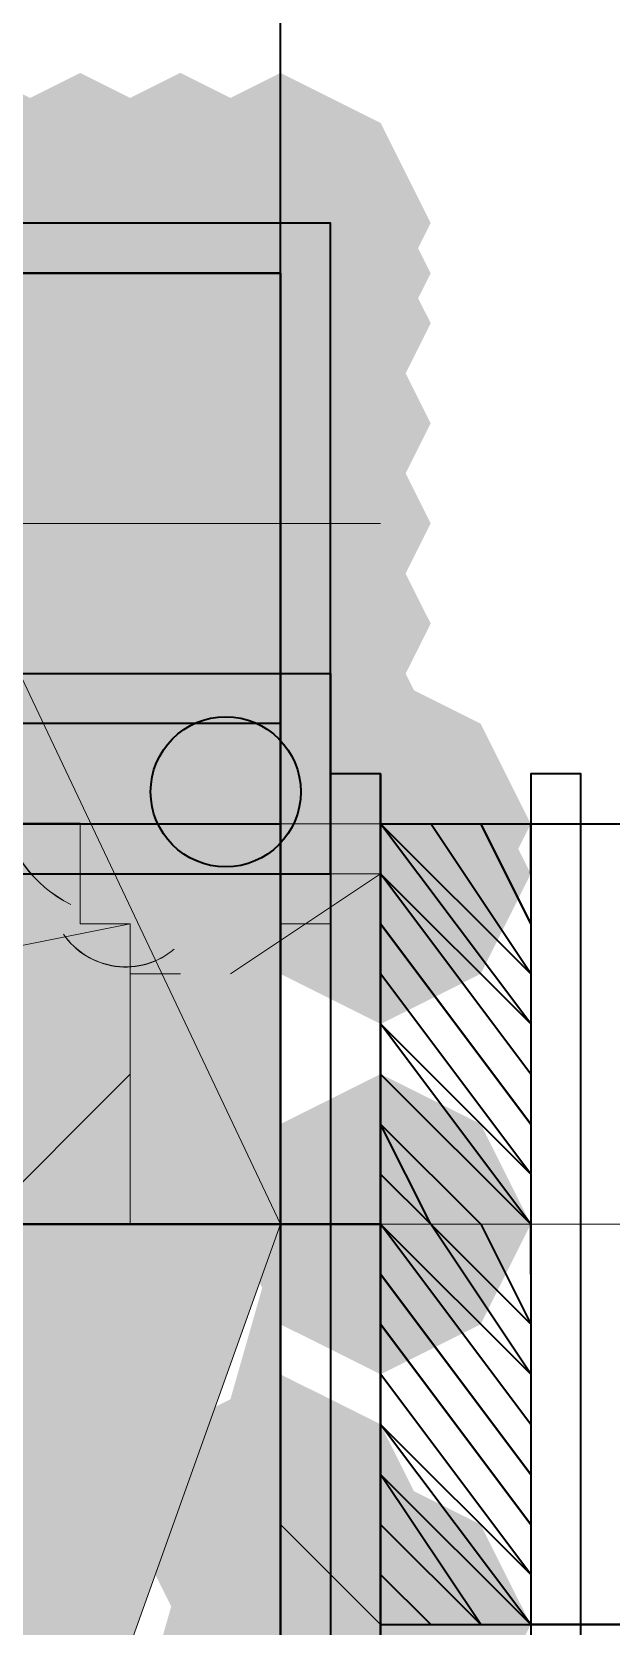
# Model space of a CAD drawing. Header units: millimetres. Extents: x 2315 to 4619, y 1334 to 1897.
# Drawn here: x 3729.747 to 3730.454, y 1516.896 to 1518.841 of the extents above; entities that cross this region are included whole.
import ezdxf

# ---------------------------------------------------------------- set-up
doc = ezdxf.new("R2010")
doc.units = ezdxf.units.MM
for name, color, linetype in [('PDF_3中心线层', 1, 'Continuous'), ('PDF_5剖面线层', 2, 'Continuous'), ('PDF_ACAD粗实线', 7, 'Continuous'), ('PDF_中心线层', 1, 'Continuous'), ('PDF_剖面线层', 4, 'Continuous'), ('PDF_尺寸线层', 7, 'Continuous'), ('PDF_粗实线', 6, 'Continuous'), ('PDF_粗实线层', 7, 'Continuous'), ('PDF_细实线层', 7, 'Continuous')]:
    doc.layers.add(name, color=color, linetype=linetype)

msp = doc.modelspace()

# ---------------------------------------------------------------- hatches: boundary and pattern name
at = {"layer": 'PDF_5剖面线层', "transparency": 33554559}
msp.add_hatch(color=256, dxfattribs=at).paths.add_polyline_path([(3729.8062, 1517.9357), (3729.7451, 1517.9357), (3729.7451, 1517.8746), (3729.8062, 1517.8136), (3729.8673, 1517.8746), (3729.8673, 1517.9357)])
at = {"layer": 'PDF_ACAD粗实线', "transparency": 33554559}
for points in [[(3730.1116, 1518.0579), (3730.0505, 1517.9968), (3729.9894, 1517.9357), (3730.0505, 1517.8746), (3730.1116, 1517.8136), (3730.1727, 1517.8746), (3730.2338, 1517.9357), (3730.1727, 1517.9968)], [(3730.1116, 1516.9584), (3730.0505, 1516.8973), (3729.9894, 1516.8363), (3730.0505, 1516.7752), (3730.1116, 1516.7141), (3730.1727, 1516.7752), (3730.2338, 1516.8363), (3730.1727, 1516.8973)]]:
    msp.add_hatch(color=256, dxfattribs=at).paths.add_polyline_path(points)
at = {"layer": 'PDF_中心线层', "transparency": 33554559}
msp.add_hatch(color=256, dxfattribs=at).paths.add_polyline_path([(3730.1727, 1517.4471), (3730.1116, 1517.4471), (3730.1116, 1517.386), (3730.1727, 1517.3249), (3730.2338, 1517.386), (3730.2338, 1517.4471)])
msp.add_hatch(color=256, dxfattribs=at).paths.add_polyline_path([(3730.1727, 1517.4471), (3730.1116, 1517.4471), (3730.1116, 1517.386), (3730.1727, 1517.3249), (3730.2338, 1517.386), (3730.2338, 1517.4471)])
msp.add_hatch(color=256, dxfattribs=at).paths.add_polyline_path([(3730.1727, 1517.4471), (3730.1116, 1517.4471), (3730.1116, 1517.386), (3730.1727, 1517.3249), (3730.2338, 1517.386), (3730.2338, 1517.4471)])
at = {"layer": 'PDF_剖面线层', "transparency": 33554559}
for points in [[(3729.8062, 1517.8746), (3729.7451, 1517.8746), (3729.7451, 1517.8136), (3729.8062, 1517.7525), (3729.8673, 1517.8136), (3729.8673, 1517.8746)], [(3729.8062, 1517.8746), (3729.7451, 1517.8746), (3729.7451, 1517.8136), (3729.8062, 1517.7525), (3729.8673, 1517.8136), (3729.8673, 1517.8746)], [(3729.8673, 1517.8136), (3729.8062, 1517.8136), (3729.8062, 1517.7525), (3729.8673, 1517.6914), (3729.9284, 1517.7525), (3729.9284, 1517.8136)], [(3729.8673, 1517.8136), (3729.8062, 1517.8136), (3729.8062, 1517.7525), (3729.8673, 1517.6914), (3729.9284, 1517.7525), (3729.9284, 1517.8136)]]:
    msp.add_hatch(color=256, dxfattribs=at).paths.add_polyline_path(points)
at = {"layer": 'PDF_尺寸线层', "transparency": 33554559}
msp.add_hatch(color=3, dxfattribs=at).paths.add_polyline_path([(3729.8673, 1517.8136), (3729.8062, 1517.8136), (3729.8062, 1517.7525), (3729.8673, 1517.6914), (3729.9284, 1517.7525), (3729.9284, 1517.8136)])
msp.add_hatch(color=3, dxfattribs=at).paths.add_polyline_path([(3729.8673, 1517.8136), (3729.8062, 1517.8136), (3729.8062, 1517.7525), (3729.8673, 1517.6914), (3729.9284, 1517.7525), (3729.9284, 1517.8136)])
at = {"layer": 'PDF_粗实线', "transparency": 33554559}
msp.add_hatch(color=256, dxfattribs=at).paths.add_polyline_path([(3730.1727, 1517.5692), (3730.0505, 1517.5082), (3729.9894, 1517.386), (3730.0505, 1517.2638), (3730.1727, 1517.2028), (3730.2948, 1517.2638), (3730.3559, 1517.386), (3730.2948, 1517.5082)])
at = {"layer": 'PDF_粗实线层', "transparency": 33554559}
for color, points in [(256, [(3729.684, 1518.7909), (3729.5619, 1518.7298), (3729.5008, 1518.6076), (3729.5619, 1518.4855), (3729.684, 1518.4244), (3729.8062, 1518.4855), (3729.8673, 1518.6076), (3729.8062, 1518.7298)]), (256, [(3729.8062, 1518.7909), (3729.684, 1518.7298), (3729.6229, 1518.6076), (3729.684, 1518.4855), (3729.8062, 1518.4244), (3729.9284, 1518.4855), (3729.9894, 1518.6076), (3729.9284, 1518.7298)]), (256, [(3729.9284, 1518.7909), (3729.8062, 1518.7298), (3729.7451, 1518.6076), (3729.8062, 1518.4855), (3729.9284, 1518.4244), (3730.0505, 1518.4855), (3730.1116, 1518.6076), (3730.0505, 1518.7298)]), (256, [(3730.0505, 1518.7909), (3729.9284, 1518.7298), (3729.8673, 1518.6076), (3729.9284, 1518.4855), (3730.0505, 1518.4244), (3730.1727, 1518.4855), (3730.2338, 1518.6076), (3730.1727, 1518.7298)]), (256, [(3730.0505, 1518.7298), (3729.9284, 1518.6687), (3729.8673, 1518.5465), (3729.9284, 1518.4244), (3730.0505, 1518.3633), (3730.1727, 1518.4244), (3730.2338, 1518.5465), (3730.1727, 1518.6687)]), (256, [(3730.0505, 1518.6687), (3729.9284, 1518.6076), (3729.8673, 1518.4855), (3729.9284, 1518.3633), (3730.0505, 1518.3022), (3730.1727, 1518.3633), (3730.2338, 1518.4855), (3730.1727, 1518.6076)]), (256, [(3730.0505, 1518.5465), (3729.9284, 1518.4855), (3729.8673, 1518.3633), (3729.9284, 1518.2411), (3730.0505, 1518.1801), (3730.1727, 1518.2411), (3730.2338, 1518.3633), (3730.1727, 1518.4855)]), (256, [(3730.0505, 1518.4244), (3729.9284, 1518.3633), (3729.8673, 1518.2411), (3729.9284, 1518.119), (3730.0505, 1518.0579), (3730.1727, 1518.119), (3730.2338, 1518.2411), (3730.1727, 1518.3633)]), (256, [(3730.0505, 1518.3022), (3729.9284, 1518.2411), (3729.8673, 1518.119), (3729.9284, 1517.9968), (3730.0505, 1517.9357), (3730.1727, 1517.9968), (3730.2338, 1518.119), (3730.1727, 1518.2411)]), (256, [(3730.0505, 1518.1801), (3729.9284, 1518.119), (3729.8673, 1517.9968), (3729.9284, 1517.8746), (3730.0505, 1517.8136), (3730.1727, 1517.8746), (3730.2338, 1517.9968), (3730.1727, 1518.119)]), (256, [(3729.684, 1518.0579), (3729.5619, 1517.9968), (3729.5008, 1517.8746), (3729.5619, 1517.7525), (3729.684, 1517.6914), (3729.8062, 1517.7525), (3729.8673, 1517.8746), (3729.8062, 1517.9968)]), (256, [(3729.8062, 1518.0579), (3729.684, 1517.9968), (3729.6229, 1517.8746), (3729.684, 1517.7525), (3729.8062, 1517.6914), (3729.9284, 1517.7525), (3729.9894, 1517.8746), (3729.9284, 1517.9968)]), (256, [(3729.9284, 1518.0579), (3729.8062, 1517.9968), (3729.7451, 1517.8746), (3729.8062, 1517.7525), (3729.9284, 1517.6914), (3730.0505, 1517.7525), (3730.1116, 1517.8746), (3730.0505, 1517.9968)]), (256, [(3730.0505, 1518.0579), (3729.9284, 1517.9968), (3729.8673, 1517.8746), (3729.9284, 1517.7525), (3730.0505, 1517.6914), (3730.1727, 1517.7525), (3730.2338, 1517.8746), (3730.1727, 1517.9968)]), (1, [(3730.1727, 1518.0579), (3730.0505, 1517.9968), (3729.9894, 1517.8746), (3730.0505, 1517.7525), (3730.1727, 1517.6914), (3730.2948, 1517.7525), (3730.3559, 1517.8746), (3730.2948, 1517.9968)]), (256, [(3730.1727, 1518.0579), (3730.0505, 1517.9968), (3729.9894, 1517.8746), (3730.0505, 1517.7525), (3730.1727, 1517.6914), (3730.2948, 1517.7525), (3730.3559, 1517.8746), (3730.2948, 1517.9968)]), (256, [(3730.1727, 1518.0579), (3730.0505, 1517.9968), (3729.9894, 1517.8746), (3730.0505, 1517.7525), (3730.1727, 1517.6914), (3730.2948, 1517.7525), (3730.3559, 1517.8746), (3730.2948, 1517.9968)]), (256, [(3730.1727, 1517.9968), (3730.0505, 1517.9357), (3729.9894, 1517.8136), (3730.0505, 1517.6914), (3730.1727, 1517.6303), (3730.2948, 1517.6914), (3730.3559, 1517.8136), (3730.2948, 1517.9357)]), (256, [(3729.8673, 1517.8746), (3729.7451, 1517.8136), (3729.684, 1517.6914), (3729.7451, 1517.5692), (3729.8673, 1517.5082), (3729.9894, 1517.5692), (3730.0505, 1517.6914), (3729.9894, 1517.8136)]), (256, [(3730.0505, 1517.2028), (3729.9284, 1517.1417), (3729.8673, 1517.0195), (3729.9284, 1516.8973), (3730.0505, 1516.8363), (3730.1727, 1516.8973), (3730.2338, 1517.0195), (3730.1727, 1517.1417)]), (1, [(3730.1727, 1517.0806), (3730.0505, 1517.0195), (3729.9894, 1516.8973), (3730.0505, 1516.7752), (3730.1727, 1516.7141), (3730.2948, 1516.7752), (3730.3559, 1516.8973), (3730.2948, 1517.0195)])]:
    msp.add_hatch(color=color, dxfattribs=at).paths.add_polyline_path(points)
at = {"layer": 'PDF_粗实线层', "true_color": 0xffffff, "transparency": 33554559}
h = msp.add_hatch(color=7, dxfattribs=at)
h.paths.add_polyline_path([(3730.0505, 1516.5309), (3730.0505, 1517.386), (3729.8062, 1516.5309)])
h.paths.add_polyline_path([(3729.7451, 1516.5309), (3730.0505, 1517.386), (3730.0505, 1518.5465), (3729.5008, 1518.5465), (3729.5008, 1516.5309)])
at = {"layer": 'PDF_细实线层', "transparency": 33554559}
for points in [[(3729.8062, 1517.9357), (3729.7451, 1517.9357), (3729.7451, 1517.8746), (3729.8062, 1517.8136), (3729.8673, 1517.8746), (3729.8673, 1517.9357)], [(3729.8673, 1517.7525), (3729.8062, 1517.7525), (3729.8062, 1517.6914), (3729.8673, 1517.6303), (3729.9284, 1517.6914), (3729.9284, 1517.7525)], [(3729.8673, 1517.7525), (3729.8062, 1517.7525), (3729.8062, 1517.6914), (3729.8673, 1517.6303), (3729.9284, 1517.6914), (3729.9284, 1517.7525)]]:
    msp.add_hatch(color=256, dxfattribs=at).paths.add_polyline_path(points)

# ---------------------------------------------------------------- linework, layer by layer
at = {"layer": 'PDF_3中心线层', "lineweight": 18}
for points in [[(3730.417, 1517.9357), (3730.3559, 1517.9357)], [(3728.3402, 1517.386), (3733.1046, 1517.386)]]:
    msp.add_lwpolyline(points, dxfattribs=at)
at = {"layer": 'PDF_5剖面线层', "lineweight": 13}
for points in [[(3729.8062, 1517.8136), (3729.8062, 1517.8136)], [(3729.8673, 1517.6914), (3729.8673, 1517.7525), (3729.8062, 1517.7525), (3729.8062, 1517.8136)]]:
    msp.add_lwpolyline(points, dxfattribs=at)
at = {"layer": 'PDF_ACAD粗实线', "lineweight": 25}
msp.add_lwpolyline([(3730.1116, 1516.8363), (3730.1116, 1517.9357), (3730.1116, 1516.8363)], dxfattribs=at)
at = {"layer": 'PDF_中心线层', "lineweight": 18}
for points in [[(3729.3175, 1518.2411), (3730.1727, 1518.2411)], [(3730.0505, 1517.7525), (3730.0505, 1517.9968)], [(3729.9284, 1517.8746), (3730.1727, 1517.8746)]]:
    msp.add_lwpolyline(points, dxfattribs=at)
at = {"layer": 'PDF_剖面线层', "lineweight": 18}
for points in [[(3729.8062, 1517.8746), (3729.8062, 1517.8136), (3729.8062, 1517.7525)], [(3730.1727, 1517.8136), (3730.1116, 1517.8136), (3730.1116, 1517.7525), (3730.0505, 1517.7525), (3730.0505, 1517.6914)], [(3729.8062, 1517.7525), (3729.8673, 1517.7525), (3729.8062, 1517.7525)], [(3729.9284, 1517.6914), (3729.8673, 1517.6914)], [(3729.9894, 1517.6914), (3729.9894, 1517.6914)]]:
    msp.add_lwpolyline(points, dxfattribs=at)
msp.add_lwpolyline([(3729.8673, 1517.7525), (3729.8673, 1517.6914)], close=True, dxfattribs=at)
at = {"layer": 'PDF_尺寸线层', "color": 3, "lineweight": 18}
msp.add_lwpolyline([(3729.684, 1517.386), (3729.8673, 1517.5692), (3729.8673, 1517.6303), (3729.8673, 1517.7525)], dxfattribs=at)
at = {"layer": 'PDF_尺寸线层', "lineweight": 18}
msp.add_lwpolyline([(3729.8673, 1517.7525), (3729.8673, 1517.7525), (3729.8673, 1517.7525)], close=True, dxfattribs=at)
msp.add_lwpolyline([(3729.8673, 1517.7525), (3729.8673, 1517.7525), (3729.8673, 1517.7525)], close=True, dxfattribs=at)
msp.add_lwpolyline([(3729.8673, 1517.7525), (3729.8673, 1517.7525), (3729.8673, 1517.7525)], close=True, dxfattribs=at)
msp.add_lwpolyline([(3729.8673, 1517.7525), (3729.8673, 1517.7525), (3729.8673, 1517.7525)], close=True, dxfattribs=at)
msp.add_lwpolyline([(3729.8673, 1517.7525), (3729.8673, 1517.7525), (3729.8673, 1517.7525)], close=True, dxfattribs=at)
at = {"layer": 'PDF_粗实线', "lineweight": 35}
for points in [[(3730.3559, 1517.5692), (3730.1727, 1517.8136), (3730.3559, 1517.6303), (3730.1727, 1517.8746), (3730.3559, 1517.6914), (3730.2338, 1517.8746)], [(3730.3559, 1517.7525), (3730.2948, 1517.8746), (3730.3559, 1517.7525)], [(3730.3559, 1517.8136), (3730.3559, 1517.8746)], [(3730.3559, 1517.5082), (3730.1727, 1517.7525), (3730.3559, 1517.5082)], [(3730.3559, 1517.386), (3730.1727, 1517.6303), (3730.3559, 1517.4471), (3730.1727, 1517.6914)], [(3730.3559, 1517.1417), (3730.1727, 1517.386), (3730.3559, 1517.2028), (3730.2338, 1517.386), (3730.1727, 1517.4471)], [(3730.3559, 1517.0806), (3730.1727, 1517.3249), (3730.3559, 1517.0806)], [(3730.3559, 1517.0195), (3730.1727, 1517.2638), (3730.3559, 1517.0195)], [(3730.1727, 1517.0195), (3730.2948, 1516.8973), (3730.1727, 1517.0806), (3730.3559, 1516.8973), (3730.1727, 1517.1417), (3730.3559, 1516.9584), (3730.1727, 1517.2028)], [(3730.2338, 1516.8973), (3730.1727, 1516.9584), (3730.2338, 1516.8973)], [(3730.1727, 1516.8973), (3730.1727, 1516.8973)]]:
    msp.add_lwpolyline(points, dxfattribs=at)
for points in [[(3730.1727, 1517.5692), (3730.3559, 1517.386), (3730.3559, 1517.3249), (3730.3559, 1517.386)], [(3730.1727, 1517.5082), (3730.2948, 1517.386), (3730.3559, 1517.2638), (3730.2338, 1517.386)]]:
    msp.add_lwpolyline(points, close=True, dxfattribs=at)
at = {"layer": 'PDF_粗实线层', "lineweight": 35}
for points in [[(3729.5008, 1519.9514), (3729.5008, 1518.5465), (3730.0505, 1518.5465), (3730.0505, 1519.9514)], [(3730.0505, 1516.5309), (3730.0505, 1518.5465), (3730.0505, 1516.5309)], [(3730.0505, 1517.9968), (3728.5846, 1517.9968)], [(3730.1116, 1516.8363), (3730.1727, 1516.8363), (3730.1727, 1517.9357), (3730.1116, 1517.9357)], [(3730.1727, 1516.8363), (3730.1727, 1517.9357), (3730.1727, 1516.8363)], [(3729.8062, 1517.8746), (3729.5619, 1517.8746)], [(3730.0505, 1517.8746), (3730.0505, 1515.9201)], [(3730.0505, 1517.8746), (3730.0505, 1517.8746)], [(3730.1727, 1517.8746), (3730.3559, 1517.8746), (3731.5165, 1517.8746)], [(3730.5392, 1517.8746), (3730.5392, 1516.8973), (3730.3559, 1516.8973), (3731.5165, 1516.8973)], [(3730.1727, 1517.386), (3730.1727, 1517.8136)], [(3730.0505, 1517.0195), (3730.0505, 1517.386), (3730.0505, 1517.7525)], [(3730.1727, 1516.8973), (3730.3559, 1516.8973)]]:
    msp.add_lwpolyline(points, dxfattribs=at)
for points in [[(3729.4397, 1518.6076), (3729.4397, 1517.8136), (3730.1116, 1517.8136), (3730.1116, 1518.6076)], [(3729.7451, 1518.5465), (3730.0505, 1518.5465), (3730.0505, 1517.386), (3730.0505, 1516.5309), (3729.8062, 1516.5309), (3729.7451, 1516.5309), (3729.5008, 1516.5309), (3729.5008, 1517.386), (3729.5008, 1518.5465)], [(3729.5008, 1518.5465), (3729.5008, 1517.8746), (3730.0505, 1517.8746), (3730.0505, 1518.5465)], [(3730.1116, 1515.9201), (3728.5846, 1515.9201), (3728.5846, 1518.0579), (3730.1116, 1518.0579)], [(3730.417, 1516.8363), (3730.417, 1517.9357), (3730.3559, 1517.9357), (3730.3559, 1516.8363)]]:
    msp.add_lwpolyline(points, close=True, dxfattribs=at)
at = {"layer": 'PDF_粗实线层', "color": 1, "lineweight": 35}
msp.add_lwpolyline([(3729.4397, 1518.6076), (3729.4397, 1517.8746), (3730.0505, 1517.8746), (3730.0505, 1518.6076)], close=True, dxfattribs=at)
at = {"layer": 'PDF_粗实线层', "color": 7, "lineweight": 0, "true_color": 0xffffff}
for points in [[(3729.5008, 1516.5309), (3729.5008, 1517.386), (3729.5008, 1518.5465), (3730.0505, 1517.386), (3730.0505, 1518.5465), (3730.0505, 1517.386)], [(3729.7451, 1516.5309), (3730.0505, 1517.386), (3730.0505, 1516.5309)]]:
    msp.add_lwpolyline(points, dxfattribs=at)
at = {"layer": 'PDF_粗实线层', "color": 1, "lineweight": 35}
msp.add_lwpolyline([(3729.5008, 1517.386), (3730.1727, 1517.386), (3728.6456, 1517.386), (3730.1116, 1517.386), (3729.3786, 1517.386)], dxfattribs=at)
at = {"layer": 'PDF_粗实线层', "lineweight": 35}
msp.add_circle((3729.9837, 1517.9136), 0.0916, dxfattribs=at)
msp.add_circle((3729.9837, 1517.9136), 0.0916, dxfattribs=at)
at = {"layer": 'PDF_细实线层', "lineweight": 18}
msp.add_lwpolyline([(3729.7101, 1517.894, 0.252858), (3729.7949, 1517.7762, -0.249978)], format="xyb", close=True, dxfattribs=at)
for points in [[(3730.1727, 1517.8136), (3729.9894, 1517.6914), (3730.1727, 1517.8136)], [(3729.5619, 1517.6914), (3729.8673, 1517.7525)], [(3729.8673, 1517.6914), (3729.8673, 1517.386)], [(3730.1727, 1516.8973), (3730.0505, 1517.0195), (3730.1727, 1516.8973)]]:
    msp.add_lwpolyline(points, dxfattribs=at)
msp.add_lwpolyline([(3729.7858, 1517.7398, 0.445763), (3729.9209, 1517.7216, -0.44106), (3729.7858, 1517.7398)], format="xyb", dxfattribs=at)

doc.saveas('drawing.dxf')
